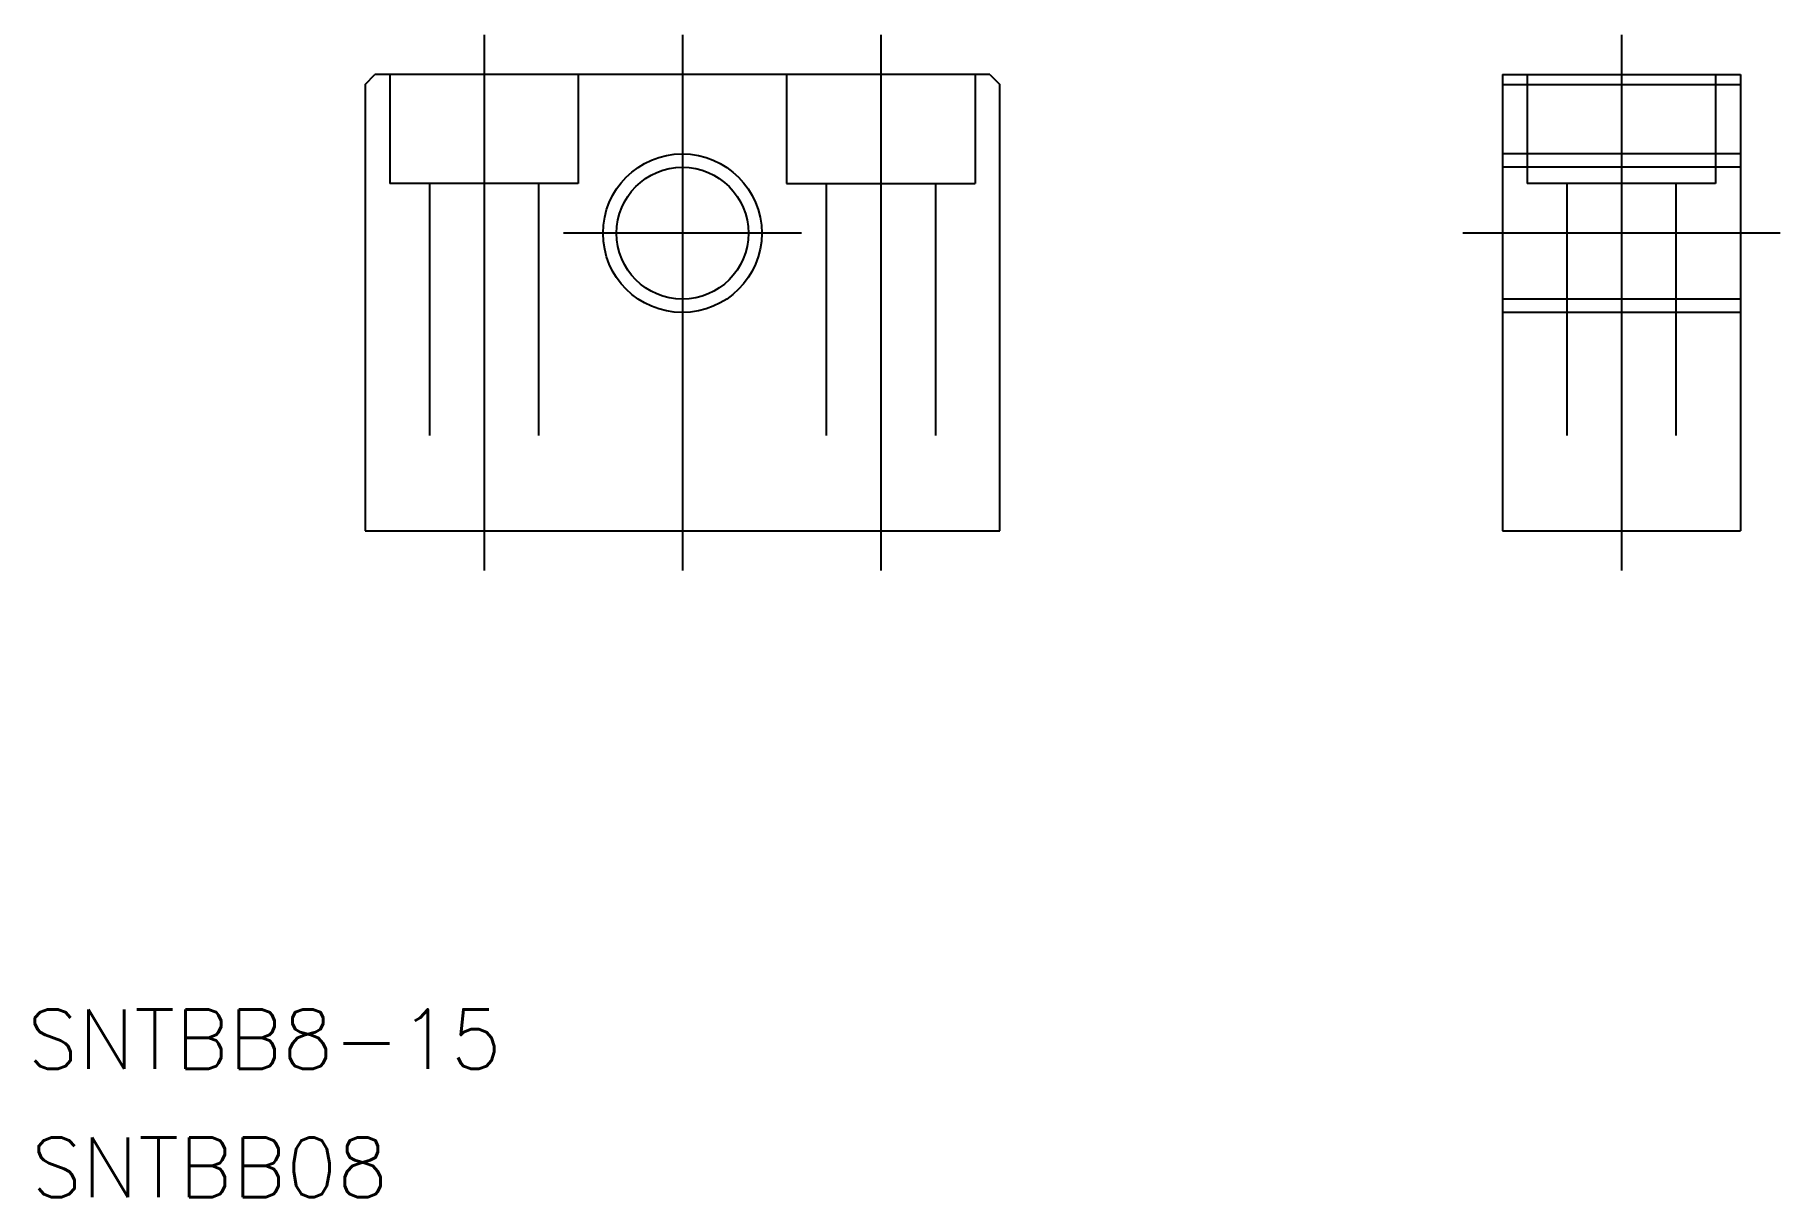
# Model space of a CAD drawing. Extents: x -16.6 to 71.3, y -33.6 to 25.
import ezdxf

# ---------------------------------------------------------------- set-up
doc = ezdxf.new("R2010")
doc.units = 0
doc.linetypes.add('CENTER', pattern=[50.8, 31.75, -6.35, 6.35, -6.35])
doc.linetypes.add('DASHED', pattern=[19.05, 12.7, -6.35])
doc.layers.get('0').update_dxf_attribs({"linetype": 'CONTINUOUS'})
doc.layers.add('CENTER', color=1, linetype='CENTER')
doc.styles.get("Standard").update_dxf_attribs({"font": 'txt.shx', "height": 3, "bigfont": 'bigfont.shx'})

# ---------------------------------------------------------------- blocks, each defined once
blk = doc.blocks.new('*U2')
at = {"color": 7, "linetype": 'CONTINUOUS'}
blk.add_text('SNTBB8-15', height=3, dxfattribs=at).set_placement((-17.026, -27.133))
blk = doc.blocks.new('*U3')
at = {"color": 7, "linetype": 'CONTINUOUS'}
blk.add_text('SNTBB08', height=3, dxfattribs=at).set_placement((-16.836, -33.6))

msp = doc.modelspace()

# ---------------------------------------------------------------- linework, layer by layer
at = {"color": 7, "linetype": 'CONTINUOUS'}
for p, q in [((0, 22.5), (0.5, 23)), ((31.5, 23), (0.5, 23)), ((31.5, 23), (32, 22.5)), ((57.331, 23), (57.331, 0)), ((57.331, 23), (69.331, 23)), ((69.331, 23), (69.331, 0)), ((0, 22.5), (0, 0)), ((32, 0), (32, 22.5)), ((57.331, 22.5), (69.331, 22.5)), ((0, 0), (32, 0)), ((57.331, 0), (69.331, 0))]:
    msp.add_line(p, q, dxfattribs=at)
at = {"color": 3, "linetype": 'DASHED'}
for p, q in [((1.25, 23), (1.25, 17.5)), ((10.75, 23), (10.75, 17.5)), ((21.25, 23), (21.25, 17.5)), ((30.75, 23), (30.75, 17.5)), ((58.581, 23), (58.581, 17.5)), ((68.081, 23), (68.081, 17.5)), ((69.331, 19), (57.331, 19)), ((69.331, 18.323), (57.331, 18.323)), ((10.75, 17.5), (1.25, 17.5)), ((3.25, 17.5), (3.25, 0)), ((8.75, 17.5), (8.75, 0)), ((21.25, 17.5), (30.75, 17.5)), ((23.25, 17.5), (23.25, 0)), ((28.75, 17.5), (28.75, 0)), ((68.081, 17.5), (58.581, 17.5)), ((60.581, 17.5), (60.581, 0)), ((66.081, 17.5), (66.081, 0)), ((69.331, 11.677), (57.331, 11.677)), ((69.331, 11), (57.331, 11))]:
    msp.add_line(p, q, dxfattribs=at)
at = {"color": 3, "linetype": 'CONTINUOUS'}
msp.add_circle((16, 15), 4, dxfattribs=at)
at = {"color": 7, "linetype": 'CONTINUOUS'}
msp.add_circle((16, 15), 3.324, dxfattribs=at)
at = {"layer": 'CENTER', "color": 1, "linetype": 'CENTER'}
for p, q in [((6, 25), (6, -2)), ((16, 25), (16, -2)), ((26, 25), (26, -2)), ((63.331, 25), (63.331, -2)), ((22, 15), (10, 15)), ((71.331, 15), (55.331, 15))]:
    msp.add_line(p, q, dxfattribs=at)

# ---------------------------------------------------------------- block references
at = {"color": 7, "linetype": 'CONTINUOUS'}
for name in ['*U2', '*U3']:
    msp.add_blockref(name, (0, 0), dxfattribs=at)

doc.saveas('drawing.dxf')
